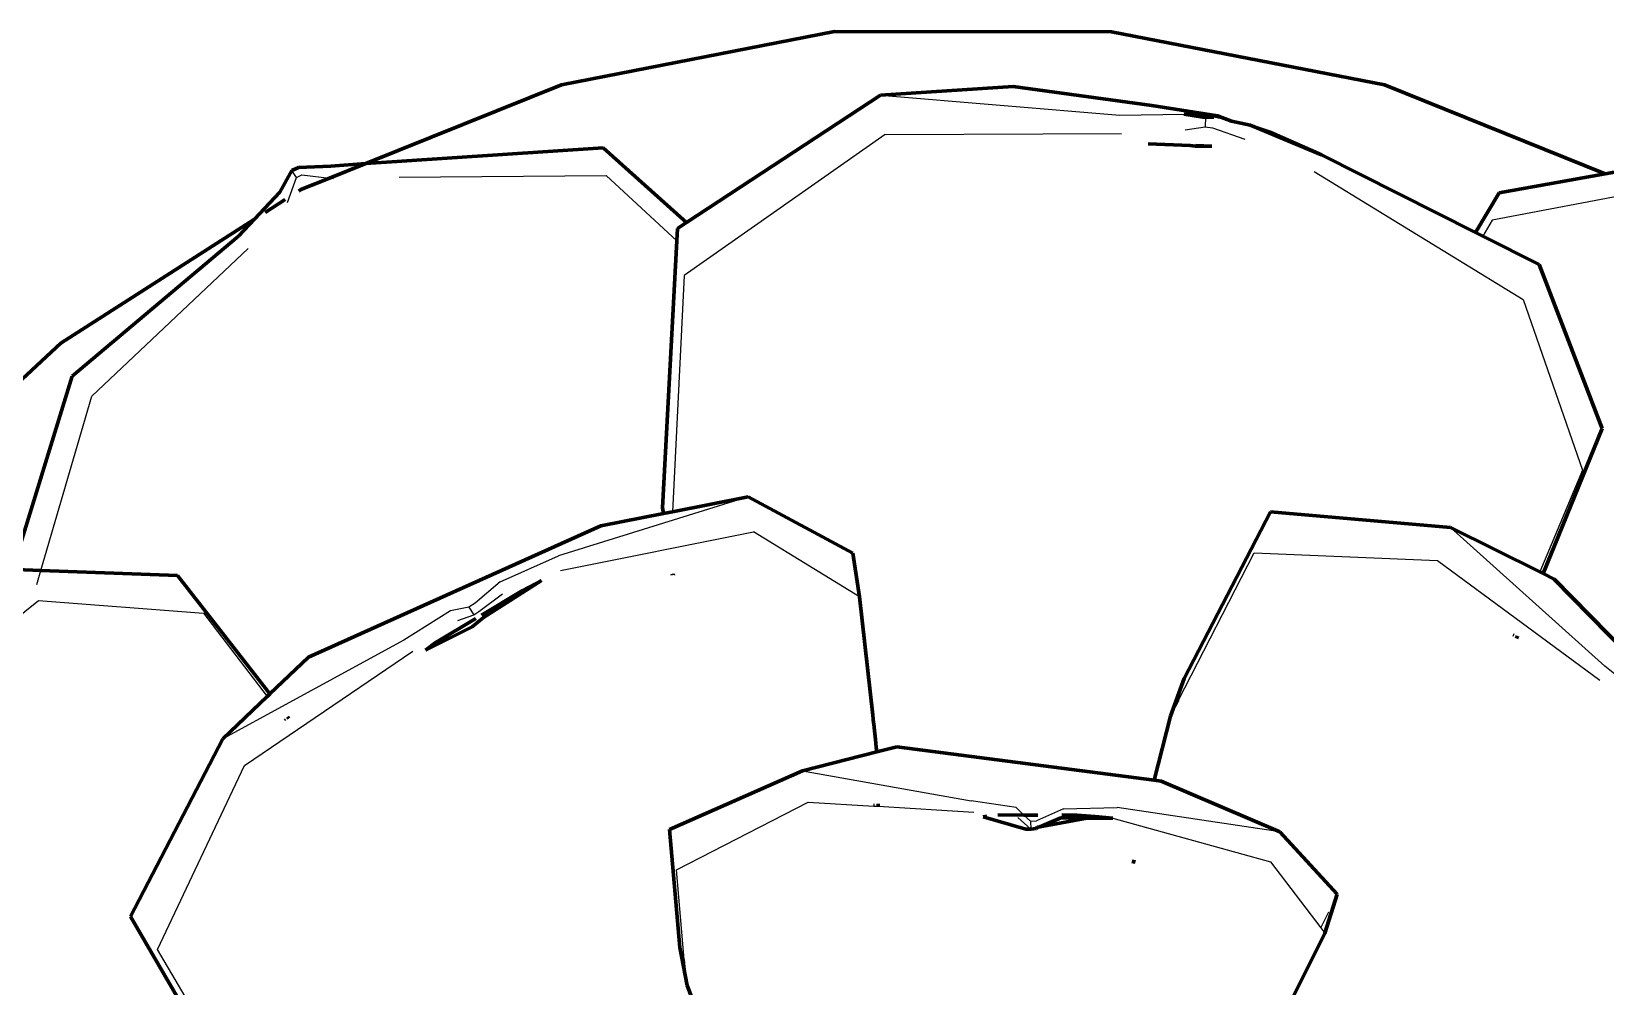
# Model space of a CAD drawing. Header units: millimetres. Extents: x 4307 to 31003, y 2809 to 20009.
# Drawn here: x 9807 to 9884.6, y 9388.2 to 9435.3 of the extents above; entities that cross this region are included whole.
import ezdxf

# ---------------------------------------------------------------- set-up
doc = ezdxf.new("R2010")
doc.units = ezdxf.units.MM
doc.layers.add('ProfileEdges', color=7, linetype='Continuous')

msp = doc.modelspace()

# ---------------------------------------------------------------- linework, layer by layer
for p, q in [((9848.834, 9432.133), (9860.632, 9431.149)), ((9860.632, 9431.149), (9863.794, 9431.189)), ((9863.849, 9430.428), (9864.842, 9430.575)), ((9864.848, 9431.049), (9864.842, 9430.575)), ((9864.842, 9430.575), (9865.192, 9430.531)), ((9864.848, 9431.11), (9864.848, 9431.049)), ((9865.192, 9430.531), (9866.796, 9429.96)), ((9866.139, 9430.858), (9865.269, 9431.054)), ((9849.077, 9430.189), (9839.168, 9423.247)), ((9849.077, 9430.189), (9860.719, 9430.238)), ((9819.621, 9426.846), (9820.066, 9428.077)), ((9820.066, 9428.077), (9819.842, 9428.419)), ((9820.066, 9428.077), (9820.335, 9428.204)), ((9820.335, 9428.204), (9821.689, 9428.044)), ((9825.121, 9428.096), (9835.324, 9428.17)), ((9838.809, 9424.955), (9835.324, 9428.17)), ((9870.203, 9428.379), (9880.503, 9422.068)), ((9821.689, 9428.044), (9821.882, 9428.021)), ((9889.818, 9428.04), (9878.978, 9425.981)), ((9878.978, 9425.981), (9878.514, 9425.195)), ((9809.976, 9417.313), (9817.685, 9424.574)), ((9839.168, 9423.247), (9838.591, 9411.616)), ((9880.503, 9422.068), (9883.421, 9413.66)), ((9807.474, 9408.72), (9809.976, 9417.313)), ((9883.421, 9413.66), (9881.327, 9408.651)), ((9842.326, 9412.351), (9832.978, 9409.448)), ((9833.073, 9408.715), (9842.589, 9410.627)), ((9847.805, 9407.419), (9842.589, 9410.627)), ((9884.528, 9404.002), (9876.921, 9410.835)), ((9830.105, 9408.159), (9832.978, 9409.448)), ((9863.527, 9402.327), (9867.258, 9409.595)), ((9867.258, 9409.595), (9876.28, 9409.219)), ((9807.274, 9408.034), (9807.474, 9408.72)), ((9876.28, 9409.219), (9884.275, 9403.324)), ((9830.105, 9408.159), (9828.87, 9407.11)), ((9838.701, 9408.491), (9838.691, 9408.559)), ((9797.836, 9399.588), (9807.359, 9407.247)), ((9807.359, 9407.247), (9815.482, 9406.619)), ((9829.049, 9406.701), (9830.224, 9407.562)), ((9815.482, 9406.619), (9818.616, 9402.514)), ((9827.648, 9406.735), (9825.356, 9405.294)), ((9828.564, 9406.906), (9827.648, 9406.735)), ((9828.009, 9406.259), (9828.796, 9406.528)), ((9828.87, 9407.11), (9828.564, 9406.906)), ((9828.564, 9406.906), (9828.796, 9406.528)), ((9828.796, 9406.528), (9829.049, 9406.701)), ((9880.049, 9405.593), (9880, 9405.475)), ((9825.356, 9405.294), (9816.435, 9400.431)), ((9817.498, 9399.119), (9825.798, 9404.748)), ((9886.623, 9402.332), (9884.528, 9404.002)), ((9863.133, 9401.539), (9863.516, 9402.286)), ((9863.527, 9402.327), (9863.516, 9402.286)), ((9819.457, 9401.413), (9819.52, 9401.33)), ((9813.226, 9390.055), (9817.498, 9399.119)), ((9845, 9398.842), (9853.315, 9397.37)), ((9838.782, 9393.966), (9845.271, 9397.313)), ((9845.271, 9397.313), (9848.507, 9397.117)), ((9848.507, 9397.226), (9848.507, 9397.117)), ((9848.507, 9397.117), (9848.718, 9397.105)), ((9848.718, 9397.105), (9853.434, 9396.819)), ((9855.517, 9397.037), (9853.315, 9397.37)), ((9855.899, 9396.674), (9855.517, 9397.037)), ((9857.863, 9396.985), (9860.493, 9397.045)), ((9868.52, 9395.838), (9860.493, 9397.045)), ((9855.602, 9396.558), (9856.249, 9395.984)), ((9856.224, 9396.366), (9855.899, 9396.674)), ((9856.224, 9396.366), (9856.527, 9396.39)), ((9856.224, 9396.366), (9856.249, 9395.984)), ((9857.863, 9396.985), (9856.527, 9396.39)), ((9860.286, 9396.512), (9868.048, 9394.37)), ((9839.172, 9389.562), (9838.782, 9393.966)), ((9868.048, 9394.37), (9870.539, 9391.115)), ((9870.539, 9391.115), (9870.923, 9391.911)), ((9870.539, 9391.115), (9870.735, 9390.859)), ((9817.826, 9382.205), (9813.226, 9390.055)), ((9839.172, 9389.562), (9839.187, 9389.521)), ((9839.319, 9388.283), (9839.187, 9389.521))]:
    msp.add_line(p, q)
at = {"layer": 'ProfileEdges', "lineweight": 211}
for p, q in [((9833.118, 9432.636), (9846.568, 9435.27)), ((9846.568, 9435.27), (9860.226, 9435.26)), ((9860.226, 9435.26), (9873.678, 9432.646)), ((9823.477, 9428.763), (9833.118, 9432.636)), ((9839.281, 9425.866), (9848.834, 9432.133)), ((9855.37, 9432.567), (9848.834, 9432.133)), ((9855.37, 9432.567), (9862.205, 9431.628)), ((9873.678, 9432.646), (9884.552, 9428.259)), ((9862.205, 9431.628), (9865.441, 9431.119)), ((9864.848, 9431.11), (9863.794, 9431.189)), ((9864.715, 9431.048), (9863.794, 9431.189)), ((9864.715, 9431.048), (9864.848, 9431.049)), ((9864.848, 9431.11), (9865.269, 9431.054)), ((9864.848, 9431.049), (9865.269, 9431.054)), ((9865.441, 9431.119), (9866.139, 9430.858)), ((9867.051, 9430.652), (9866.139, 9430.858)), ((9867.381, 9430.516), (9867.051, 9430.652)), ((9867.381, 9430.516), (9868.07, 9430.302)), ((9870.567, 9429.201), (9867.381, 9430.516)), ((9864.097, 9429.66), (9862.026, 9429.738)), ((9864.097, 9429.66), (9864.356, 9429.616)), ((9865.165, 9429.619), (9864.356, 9429.616)), ((9865.165, 9429.619), (9864.373, 9429.649)), ((9868.07, 9430.302), (9870.567, 9429.201)), ((9823.477, 9428.763), (9825.005, 9428.872)), ((9835.175, 9429.532), (9825.005, 9428.872)), ((9839.281, 9425.866), (9835.175, 9429.532)), ((9878.16, 9425.374), (9870.567, 9429.201)), ((9884.552, 9428.259), (9890.209, 9429.276)), ((9819.842, 9428.419), (9819.245, 9427.35)), ((9819.842, 9428.419), (9820.165, 9428.577)), ((9821.751, 9428.639), (9820.165, 9428.577)), ((9821.689, 9428.044), (9823.477, 9428.763)), ((9821.751, 9428.639), (9823.477, 9428.763)), ((9879.316, 9427.317), (9884.552, 9428.259)), ((9819.245, 9427.35), (9817.998, 9426.018)), ((9820.281, 9427.478), (9820.177, 9427.412)), ((9820.281, 9427.478), (9821.689, 9428.044)), ((9878.16, 9425.374), (9879.316, 9427.317)), ((9819.515, 9426.988), (9818.521, 9426.352)), ((9817.998, 9426.018), (9808.457, 9419.915)), ((9817.998, 9426.018), (9817.214, 9425.181)), ((9838.831, 9425.571), (9839.281, 9425.866)), ((9817.214, 9425.181), (9809.019, 9418.287)), ((9838.102, 9411.801), (9838.809, 9424.955)), ((9838.809, 9424.955), (9838.831, 9425.571)), ((9878.514, 9425.195), (9878.16, 9425.374)), ((9881.289, 9423.797), (9878.514, 9425.195)), ((9884.397, 9415.716), (9881.289, 9423.797)), ((9797.988, 9410.211), (9808.457, 9419.915)), ((9809.019, 9418.287), (9806.016, 9408.521)), ((9881.484, 9408.573), (9884.397, 9415.716)), ((9838.143, 9411.528), (9838.102, 9411.801)), ((9842.326, 9412.351), (9838.591, 9411.616)), ((9847.482, 9409.571), (9842.326, 9412.351)), ((9838.143, 9411.528), (9835.056, 9410.92)), ((9838.591, 9411.616), (9838.143, 9411.528)), ((9863.805, 9403.394), (9868.059, 9411.616)), ((9876.921, 9410.835), (9868.059, 9411.616)), ((9835.056, 9410.92), (9820.65, 9404.455)), ((9881.327, 9408.651), (9876.921, 9410.835)), ((9847.482, 9409.571), (9847.805, 9407.419)), ((9807.474, 9408.72), (9806.275, 9408.765)), ((9814.209, 9408.466), (9807.474, 9408.72)), ((9818.745, 9402.637), (9814.209, 9408.466)), ((9829.273, 9406.399), (9832.134, 9408.223)), ((9831.198, 9407.725), (9832.134, 9408.223)), ((9838.593, 9408.487), (9838.582, 9408.562)), ((9881.484, 9408.573), (9881.327, 9408.651)), ((9882.038, 9408.298), (9881.484, 9408.573)), ((9889.215, 9400.942), (9882.038, 9408.298)), ((9829.181, 9406.523), (9831.198, 9407.725)), ((9848.456, 9401.594), (9847.805, 9407.419)), ((9826.892, 9405.159), (9828.902, 9406.357)), ((9829.273, 9406.399), (9828.726, 9405.943)), ((9828.726, 9405.943), (9826.416, 9404.787)), ((9826.416, 9404.787), (9826.892, 9405.159)), ((9880.177, 9405.368), (9880.229, 9405.497)), ((9820.65, 9404.455), (9818.745, 9402.637)), ((9863.133, 9401.539), (9863.805, 9403.394)), ((9818.616, 9402.514), (9816.435, 9400.431)), ((9818.745, 9402.637), (9818.616, 9402.514)), ((9819.684, 9401.43), (9819.616, 9401.518)), ((9848.478, 9401.407), (9848.456, 9401.594)), ((9848.483, 9401.357), (9848.478, 9401.407)), ((9848.483, 9401.357), (9848.525, 9401.01)), ((9848.525, 9401.01), (9848.525, 9400.98)), ((9848.525, 9400.98), (9848.591, 9400.389)), ((9862.331, 9398.386), (9863.133, 9401.539)), ((9816.435, 9400.431), (9811.885, 9391.682)), ((9848.591, 9400.389), (9848.634, 9400.02)), ((9848.661, 9399.778), (9845, 9398.842)), ((9848.634, 9400.02), (9848.661, 9399.778)), ((9849.638, 9400.028), (9848.661, 9399.778)), ((9862.331, 9398.386), (9849.638, 9400.028)), ((9845, 9398.842), (9838.437, 9395.96)), ((9862.67, 9398.342), (9862.331, 9398.386)), ((9868.52, 9395.838), (9862.67, 9398.342)), ((9848.719, 9397.22), (9848.718, 9397.105)), ((9853.902, 9396.576), (9854.071, 9396.61)), ((9856.004, 9395.976), (9853.902, 9396.576)), ((9854.625, 9396.676), (9855.899, 9396.674)), ((9855.899, 9396.674), (9856.584, 9396.673)), ((9856.697, 9396.094), (9857.724, 9396.527)), ((9856.697, 9396.094), (9859.005, 9396.52)), ((9859.412, 9396.595), (9857.724, 9396.527)), ((9857.724, 9396.527), (9859.005, 9396.52)), ((9857.768, 9396.672), (9858.537, 9396.671)), ((9858.537, 9396.671), (9859.412, 9396.595)), ((9859.005, 9396.52), (9859.412, 9396.595)), ((9859.005, 9396.52), (9860.286, 9396.512)), ((9859.412, 9396.595), (9860.286, 9396.512)), ((9838.954, 9390.144), (9838.437, 9395.96)), ((9856.249, 9395.984), (9856.004, 9395.976)), ((9856.249, 9395.984), (9856.502, 9396.012)), ((9856.58, 9396.073), (9856.502, 9396.012)), ((9856.58, 9396.073), (9856.697, 9396.094)), ((9871.337, 9392.77), (9868.52, 9395.838)), ((9861.289, 9394.293), (9861.332, 9394.462)), ((9871.337, 9392.77), (9870.735, 9390.859)), ((9816.56, 9383.625), (9811.885, 9391.682)), ((9870.735, 9390.859), (9868.355, 9386.083)), ((9838.954, 9390.144), (9839.319, 9388.283)), ((9841.41, 9382.822), (9839.319, 9388.283))]:
    msp.add_line(p, q, dxfattribs=at)

doc.saveas('drawing.dxf')
